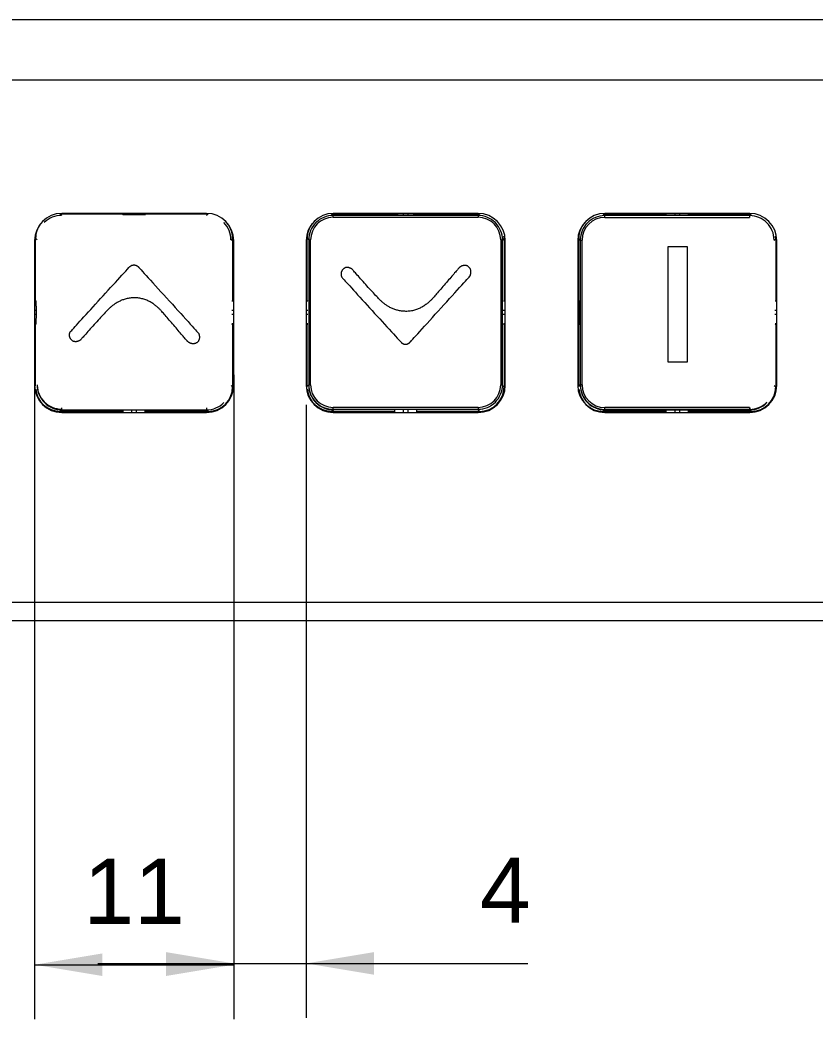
# Model space of a CAD drawing. Header units: millimetres. Extents: x -297 to 297, y -210 to 210.
# Drawn here: x -33.5 to 10.4, y -87.5 to -32.3 of the extents above; entities that cross this region are included whole.
import ezdxf

# ---------------------------------------------------------------- set-up
doc = ezdxf.new("R2010")
doc.units = ezdxf.units.MM
doc.layers.get('0').update_dxf_attribs({"lineweight": 20})
for name, color, linetype, lineweight in [('ASM0004_ASM_DXF_CONTINUOUS_LINE', 7, 'Continuous', 18), ('JCHT35K-ANJIDXF_CONTINUOUS_LINE', 7, 'Continuous', 18), ('LAYER_1', 7, 'Continuous', 18)]:
    doc.layers.add(name, color=color, linetype=linetype, lineweight=lineweight)
doc.styles.add('标准', font='')
doc.styles.get('标准').set_extended_font_data('arial')
doc.dimstyles.new('标准$0', dxfattribs={"dimscale": 1.5, "dimtxt": 2.4, "dimasz": 2.5, "dimexe": 2, "dimexo": 1, "dimgap": 1.5, "dimtad": 1, "dimdec": 1, "dimdsep": 46, "dimtxsty": '标准', "dimcen": 2.5, "dimdle": 5, "dimclre": 256, "dimclrt": 7, "dimadec": 0, "dimazin": 0, "dimtfac": 0.714286, "dimtdec": 1, "dimtmove": 0, "dimatfit": 3, "dimfxl": 0, "dimtolj": 1, "dimarcsym": 0})

# ---------------------------------------------------------------- blocks, each defined once
blk = doc.blocks.new('*X4')
at = {"linetype": 'Continuous'}
for points in [[(-32.705, -84.476), (-28.955, -83.851), (-28.955, -85.101)], [(-21.705, -84.476), (-25.455, -83.851), (-25.455, -85.101)]]:
    blk.add_hatch(color=0, dxfattribs=at).paths.add_polyline_path(points, flags=0)
for p, q in [((-32.705, -51.881), (-32.705, -87.476)), ((-21.705, -51.881), (-21.705, -87.476))]:
    blk.add_line(p, q, dxfattribs=at)
at = {"color": 0, "linetype": 'Continuous'}
blk.add_line((-32.705, -84.476), (-21.705, -84.476), dxfattribs=at)
at = {"color": 7, "insert": (-27.205, -80.42), "char_height": 3.6, "width": 8.24268, "attachment_point": 5, "style": '标准'}
blk.add_mtext('11', dxfattribs=at)
blk = doc.blocks.new('*X6')
at = {"linetype": 'Continuous'}
for points in [[(-21.705, -84.404), (-25.455, -83.779), (-25.455, -85.029)], [(-17.705, -84.404), (-13.955, -83.779), (-13.955, -85.029)]]:
    blk.add_hatch(color=0, dxfattribs=at).paths.add_polyline_path(points, flags=0)
for p, q in [((-21.705, -53.536), (-21.705, -87.404)), ((-17.705, -53.536), (-17.705, -87.404))]:
    blk.add_line(p, q, dxfattribs=at)
at = {"color": 0, "linetype": 'Continuous'}
blk.add_line((-29.205, -84.404), (-5.466, -84.404), dxfattribs=at)
at = {"color": 7, "insert": (-6.71, -80.354), "char_height": 3.6, "width": 7.2, "attachment_point": 5, "style": '标准'}
blk.add_mtext('4', dxfattribs=at)

msp = doc.modelspace()

# ---------------------------------------------------------------- linework, layer by layer
at = {"layer": 'ASM0004_ASM_DXF_CONTINUOUS_LINE', "color": 7, "linetype": 'Continuous'}
for p, q in [((73.795, -32.275), (-69.205, -32.275)), ((-65.405, -35.591), (69.995, -35.591)), ((-23.205, -42.965), (-31.205, -42.965)), ((-26.589, -43.057), (-26.589, -42.965)), ((-26.557, -42.965), (-26.557, -42.988)), ((-8.205, -42.965), (-16.205, -42.965)), ((-11.589, -43.057), (-11.589, -42.965)), ((-11.557, -42.965), (-11.557, -42.994)), ((6.795, -42.965), (-1.205, -42.965)), ((3.411, -43.057), (3.411, -42.965)), ((3.443, -42.965), (3.443, -43)), ((-32.705, -44.465), (-32.705, -52.465)), ((-21.77, -44.376), (-21.855, -44.461)), ((-21.77, -44.376), (-21.77, -47.776)), ((-21.705, -52.465), (-21.705, -44.465)), ((-17.705, -44.465), (-17.705, -52.465)), ((-6.77, -44.376), (-6.855, -44.461)), ((-6.77, -44.376), (-6.77, -47.781)), ((-6.705, -52.465), (-6.705, -44.465)), ((-2.705, -44.465), (-2.705, -52.465)), ((8.23, -44.376), (8.145, -44.461)), ((8.23, -44.376), (8.23, -47.787)), ((8.295, -52.465), (8.295, -44.465)), ((-32.705, -49.081), (-32.613, -49.081)), ((-32.648, -49.113), (-32.705, -49.113)), ((-21.801, -49.081), (-21.77, -49.113)), ((-21.801, -49.081), (-21.705, -49.081)), ((-21.77, -49.113), (-21.77, -52.551)), ((-21.705, -49.113), (-21.77, -49.113)), ((-17.705, -49.081), (-17.613, -49.081)), ((-17.648, -49.113), (-17.705, -49.113)), ((-6.801, -49.081), (-6.77, -49.113)), ((-6.801, -49.081), (-6.705, -49.081)), ((-6.705, -49.113), (-6.77, -49.113)), ((-6.77, -49.113), (-6.77, -52.551)), ((-2.705, -49.081), (-2.613, -49.081)), ((-2.648, -49.113), (-2.705, -49.113)), ((8.199, -49.081), (8.295, -49.081)), ((8.199, -49.081), (8.23, -49.113)), ((8.295, -49.113), (8.23, -49.113)), ((8.23, -49.113), (8.23, -52.551)), ((-21.855, -52.465), (-21.77, -52.55)), ((-6.855, -52.465), (-6.77, -52.55)), ((8.145, -52.465), (8.23, -52.55)), ((-31.209, -53.815), (-31.294, -53.9)), ((-27.861, -53.9), (-31.294, -53.9)), ((-31.209, -53.815), (-31.209, -53.715)), ((-31.209, -53.815), (-23.205, -53.815)), ((-31.205, -53.965), (-23.205, -53.965)), ((-26.557, -53.9), (-26.589, -53.869)), ((-26.589, -53.965), (-26.589, -53.869)), ((-26.557, -53.9), (-26.557, -53.965)), ((-23.12, -53.9), (-26.557, -53.9)), ((-23.205, -53.715), (-23.205, -53.815)), ((-23.12, -53.9), (-23.205, -53.815)), ((-16.209, -53.815), (-16.294, -53.9)), ((-12.861, -53.9), (-16.294, -53.9)), ((-16.209, -53.815), (-16.209, -53.715)), ((-16.205, -53.965), (-8.205, -53.965)), ((-11.557, -53.9), (-11.589, -53.869)), ((-11.589, -53.965), (-11.589, -53.869)), ((-8.12, -53.9), (-11.557, -53.9)), ((-11.557, -53.9), (-11.557, -53.965)), ((-8.12, -53.9), (-8.205, -53.815)), ((-1.209, -53.815), (-1.294, -53.9)), ((2.139, -53.9), (-1.294, -53.9)), ((-1.209, -53.815), (-1.209, -53.715)), ((-1.209, -53.815), (6.795, -53.815)), ((-1.205, -53.965), (6.795, -53.965)), ((3.443, -53.9), (3.411, -53.869)), ((3.411, -53.965), (3.411, -53.869)), ((6.88, -53.9), (3.443, -53.9)), ((3.443, -53.9), (3.443, -53.965)), ((6.795, -53.715), (6.795, -53.815)), ((6.88, -53.9), (6.795, -53.815)), ((66.795, -64.465), (-62.205, -64.465)), ((-62.205, -65.465), (66.795, -65.465))]:
    msp.add_line(p, q, dxfattribs=at)
for centre, radius, start, end in [((-31.205, -44.465), 1.5, 90, 180), ((-33.705, -40.465), 5.25, 331.2463, 331.5459), ((-23.205, -44.465), 1.5, 0, 90), ((-16.205, -44.465), 1.5, 90, 180), ((-8.205, -44.465), 1.5, 0, 90), ((-1.205, -44.465), 1.5, 90, 180), ((6.795, -44.465), 1.5, 0, 90), ((-33.705, -40.465), 5.25, 280.9878, 281.6269), ((-33.705, -56.465), 5.25, 78.3729, 79.0116), ((-31.205, -52.465), 1.5, 180, 270), ((-31.295, -52.551), 1.35, 184.869, 270.005), ((-31.209, -52.465), 1.35, 179.9988, 270.0012), ((-23.205, -52.465), 1.5, 270, 360), ((-16.205, -52.465), 1.5, 180, 270), ((-16.295, -52.551), 1.35, 185.2297, 270.0049), ((-16.209, -52.465), 1.35, 179.9988, 270.0012), ((-8.205, -52.465), 1.5, 270, 360), ((-1.205, -52.465), 1.5, 180, 270), ((-1.295, -52.551), 1.35, 185.5902, 270.0049), ((-1.209, -52.465), 1.35, 179.9988, 270.0012), ((6.795, -52.465), 1.5, 270, 360), ((-23.205, -52.465), 1.35, 269.9988, 314.9966), ((6.795, -52.465), 1.35, 269.9988, 314.9966), ((-33.705, -56.465), 5.25, 28.4504, 29.2692)]:
    msp.add_arc(centre, radius, start, end, dxfattribs=at)
for centre, major_axis, start_param, end_param in [((-23.12, -44.376), (0.955, 0.955), 5.497939, 5.610906), ((-8.12, -44.376), (0.955, 0.955), 5.497939, 5.61305), ((6.88, -44.376), (0.955, 0.955), 5.497939, 5.615194), ((-23.12, -52.55), (0.955, -0.955), 5.497916, 7.068431), ((-8.12, -52.55), (0.955, -0.955), 5.497916, 7.068431), ((6.88, -52.55), (0.955, -0.955), 5.497916, 7.068431)]:
    msp.add_ellipse(centre, major_axis=major_axis, ratio=0.999695, start_param=start_param, end_param=end_param, dxfattribs=at)
at = {"layer": 'JCHT35K-ANJIDXF_CONTINUOUS_LINE', "color": 7, "linetype": 'Continuous'}
for p, q in [((-31.298, -42.988), (-31.213, -43.074)), ((-31.298, -42.988), (-27.861, -42.988)), ((-27.861, -42.988), (-27.829, -43.02)), ((-27.829, -42.965), (-27.829, -43.02)), ((-27.329, -43.028), (-27.329, -42.965)), ((-27.329, -43.028), (-27.092, -43.028)), ((-27.092, -42.965), (-27.092, -43.028)), ((-26.592, -43.02), (-26.592, -42.965)), ((-26.561, -42.988), (-23.123, -42.988)), ((-23.209, -43.074), (-23.123, -42.988)), ((-16.298, -42.994), (-16.213, -43.079)), ((-16.298, -42.994), (-12.861, -42.994)), ((-12.861, -42.994), (-12.861, -42.965)), ((-12.861, -42.994), (-12.829, -43.025)), ((-12.829, -42.965), (-12.829, -43.025)), ((-12.329, -43.034), (-12.329, -42.965)), ((-12.329, -43.034), (-12.092, -43.034)), ((-12.092, -42.965), (-12.092, -43.034)), ((-11.592, -43.025), (-11.592, -42.965)), ((-11.592, -43.025), (-11.561, -42.994)), ((-11.561, -42.994), (-8.123, -42.994)), ((-8.209, -43.079), (-8.123, -42.994)), ((-1.298, -43), (2.139, -43)), ((-1.298, -43), (-1.213, -43.085)), ((2.139, -43), (2.139, -42.965)), ((2.139, -43), (2.171, -43.031)), ((2.171, -42.965), (2.171, -43.031)), ((2.671, -43.04), (2.671, -42.965)), ((2.671, -43.04), (2.908, -43.04)), ((2.908, -42.965), (2.908, -43.04)), ((3.408, -43.031), (3.408, -42.965)), ((3.408, -43.031), (3.439, -43)), ((3.439, -43), (6.877, -43)), ((6.791, -43.085), (6.877, -43)), ((-16.213, -43.179), (-16.213, -43.079)), ((-8.209, -43.079), (-16.213, -43.079)), ((-16.213, -43.179), (-8.209, -43.179)), ((-8.209, -43.079), (-8.209, -43.179)), ((6.791, -43.085), (-1.213, -43.085)), ((-1.213, -43.185), (-1.213, -43.085)), ((-1.213, -43.185), (6.791, -43.185)), ((6.791, -43.085), (6.791, -43.185)), ((-32.648, -47.776), (-32.648, -44.338)), ((-32.562, -44.424), (-32.648, -44.338)), ((-17.562, -44.429), (-17.648, -44.344)), ((-17.648, -47.781), (-17.648, -44.344)), ((-17.562, -44.429), (-17.562, -52.433)), ((-17.462, -52.433), (-17.463, -44.427)), ((-6.959, -44.429), (-6.859, -44.429)), ((-6.959, -44.429), (-6.959, -52.433)), ((-6.773, -44.344), (-6.859, -44.429)), ((-6.859, -52.433), (-6.859, -44.429)), ((-2.562, -44.435), (-2.648, -44.349)), ((-2.648, -47.787), (-2.648, -44.349)), ((-2.562, -44.435), (-2.562, -52.439)), ((-2.462, -52.439), (-2.463, -44.433)), ((-32.705, -47.776), (-32.648, -47.776)), ((-32.616, -47.807), (-32.705, -47.807)), ((-32.616, -47.807), (-32.648, -47.776)), ((-21.705, -47.807), (-21.805, -47.807)), ((-21.773, -47.776), (-21.705, -47.776)), ((-17.705, -47.781), (-17.648, -47.781)), ((-17.616, -47.813), (-17.705, -47.813)), ((-17.616, -47.813), (-17.648, -47.781)), ((-6.705, -47.813), (-6.805, -47.813)), ((-6.773, -47.781), (-6.705, -47.781)), ((-2.705, -47.787), (-2.648, -47.787)), ((-2.616, -47.818), (-2.705, -47.818)), ((-2.616, -47.818), (-2.648, -47.787)), ((8.295, -47.818), (8.195, -47.818)), ((8.227, -47.787), (8.295, -47.787)), ((-32.705, -48.307), (-32.608, -48.307)), ((-32.608, -48.544), (-32.705, -48.544)), ((-32.608, -48.544), (-32.608, -48.307)), ((-21.814, -48.307), (-21.705, -48.307)), ((-21.705, -48.544), (-21.814, -48.544)), ((-17.705, -48.313), (-17.608, -48.313)), ((-17.608, -48.55), (-17.705, -48.55)), ((-6.814, -48.313), (-6.705, -48.313)), ((-6.705, -48.55), (-6.814, -48.55)), ((-2.705, -48.318), (-2.608, -48.318)), ((-2.608, -48.555), (-2.705, -48.555)), ((-2.608, -48.555), (-2.608, -48.318)), ((8.186, -48.318), (8.295, -48.318)), ((8.295, -48.555), (8.186, -48.555)), ((-32.705, -49.044), (-32.616, -49.044)), ((-32.648, -49.076), (-32.616, -49.044)), ((-32.648, -52.513), (-32.648, -49.076)), ((-21.805, -49.044), (-21.705, -49.044)), ((-17.705, -49.05), (-17.616, -49.05)), ((-17.648, -52.519), (-17.648, -49.081)), ((-6.805, -49.05), (-6.705, -49.05)), ((-2.705, -49.055), (-2.616, -49.055)), ((-2.648, -52.524), (-2.648, -49.087)), ((8.195, -49.055), (8.295, -49.055)), ((-17.648, -52.519), (-17.562, -52.433)), ((-17.462, -52.433), (-17.562, -52.433)), ((-6.859, -52.433), (-6.959, -52.433)), ((-2.648, -52.524), (-2.562, -52.439)), ((-2.462, -52.439), (-2.562, -52.439)), ((-27.861, -53.965), (-27.861, -53.863)), ((-27.829, -53.831), (-27.829, -53.965)), ((-27.329, -53.965), (-27.329, -53.823)), ((-27.092, -53.823), (-27.092, -53.965)), ((-26.592, -53.965), (-26.592, -53.831)), ((-16.213, -53.783), (-16.213, -53.683)), ((-8.209, -53.683), (-16.213, -53.683)), ((-16.213, -53.783), (-8.209, -53.783)), ((-12.861, -53.965), (-12.861, -53.868)), ((-12.829, -53.837), (-12.829, -53.965)), ((-12.329, -53.965), (-12.329, -53.828)), ((-12.092, -53.828), (-12.092, -53.965)), ((-11.592, -53.965), (-11.592, -53.837)), ((-8.209, -53.683), (-8.209, -53.783)), ((-1.213, -53.788), (-1.298, -53.874)), ((6.791, -53.689), (-1.213, -53.689)), ((-1.213, -53.788), (-1.213, -53.689)), ((-1.213, -53.788), (6.791, -53.788)), ((2.139, -53.965), (2.139, -53.874)), ((2.171, -53.842), (2.171, -53.965)), ((2.671, -53.965), (2.671, -53.834)), ((2.908, -53.834), (2.908, -53.965)), ((3.408, -53.965), (3.408, -53.842)), ((6.791, -53.689), (6.791, -53.788))]:
    msp.add_line(p, q, dxfattribs=at)
for centre, radius, start, end in [((-31.213, -44.424), 1.35, 89.9987, 134.9992), ((-23.209, -44.424), 1.35, 359.9996, 44.9966), ((-16.213, -44.429), 1.35, 89.9987, 180.0012), ((-16.212, -44.429), 1.25, 90.0119, 179.9055), ((-8.209, -44.429), 1.35, 359.9996, 90.0012), ((-8.209, -44.429), 1.25, 0.0115, 89.984), ((-1.213, -44.435), 1.35, 89.9987, 180.0012), ((-1.212, -44.435), 1.25, 90.0119, 179.9055), ((6.791, -44.435), 1.35, 359.9996, 90.0012), ((-31.213, -52.427), 1.35, 179.9988, 270.0012), ((-16.213, -52.433), 1.35, 179.9988, 270.0012), ((-16.212, -52.433), 1.25, 180.0116, 269.9841), ((-8.209, -52.433), 1.35, 269.9988, 0.0006), ((-8.209, -52.433), 1.25, 270.0115, 359.984), ((-1.213, -52.439), 1.35, 179.9988, 270.0012), ((-1.212, -52.438), 1.25, 180.0116, 269.9841), ((6.791, -52.439), 1.35, 269.9988, 314.9966)]:
    msp.add_arc(centre, radius, start, end, dxfattribs=at)
for centre, major_axis, start_param, end_param in [((-31.298, -44.338), (-0.955, 0.955), 0.173671, 0.78527), ((-23.124, -44.338), (0.955, 0.955), 5.497939, 6.282231), ((-16.298, -44.344), (0.955, -0.955), 3.276306, 3.926863), ((-1.298, -44.35), (-0.955, 0.955), 6.245124, 7.068455)]:
    msp.add_ellipse(centre, major_axis=major_axis, ratio=0.999695, start_param=start_param, end_param=end_param, dxfattribs=at)
for points, knots in [([(-27.829, -43.02), (-27.829, -43.02), (-27.828, -43.02), (-27.826, -43.021), (-27.822, -43.021), (-27.815, -43.022), (-27.804, -43.022), (-27.787, -43.023), (-27.766, -43.024), (-27.741, -43.025), (-27.711, -43.025), (-27.666, -43.026), (-27.601, -43.027), (-27.516, -43.028), (-27.424, -43.028), (-27.361, -43.028), (-27.329, -43.028)], [0, 0, 0, 0, 2.913506, 8.833315, 17.816991, 29.860804, 63.061227, 108.167506, 164.722927, 232.23815, 310.069149, 397.472204, 597.690353, 825.28859, 1071.948232, 1328.04212, 1328.04212, 1328.04212, 1328.04212]), ([(-27.092, -43.028), (-27.06, -43.028), (-26.997, -43.028), (-26.905, -43.028), (-26.821, -43.027), (-26.756, -43.026), (-26.71, -43.025), (-26.681, -43.025), (-26.655, -43.024), (-26.634, -43.023), (-26.617, -43.022), (-26.606, -43.022), (-26.599, -43.021), (-26.596, -43.021), (-26.594, -43.02), (-26.593, -43.02), (-26.592, -43.02)], [0, 0, 0, 0, 255.777069, 502.131394, 729.447785, 929.417902, 1016.712656, 1094.4472, 1161.87874, 1218.364053, 1263.414407, 1296.573657, 1308.60253, 1317.575059, 1323.487518, 1326.397402, 1326.397402, 1326.397402, 1326.397402]), ([(-12.829, -43.025), (-12.829, -43.026), (-12.828, -43.026), (-12.826, -43.026), (-12.822, -43.027), (-12.815, -43.027), (-12.804, -43.028), (-12.787, -43.029), (-12.766, -43.03), (-12.741, -43.03), (-12.711, -43.031), (-12.666, -43.032), (-12.601, -43.033), (-12.516, -43.033), (-12.424, -43.034), (-12.361, -43.034), (-12.329, -43.034)], [0, 0, 0, 0, 2.952341, 8.951056, 18.054477, 30.258825, 63.901783, 109.609292, 166.918553, 235.333699, 314.202123, 402.770191, 605.657088, 836.289028, 1086.236447, 1345.743861, 1345.743861, 1345.743861, 1345.743861]), ([(-12.092, -43.034), (-12.06, -43.034), (-11.997, -43.034), (-11.905, -43.033), (-11.821, -43.033), (-11.756, -43.032), (-11.71, -43.031), (-11.681, -43.03), (-11.655, -43.03), (-11.634, -43.029), (-11.617, -43.028), (-11.606, -43.027), (-11.599, -43.027), (-11.596, -43.026), (-11.594, -43.026), (-11.593, -43.026), (-11.592, -43.025)], [0, 0, 0, 0, 261.628281, 513.61826, 746.13479, 950.679467, 1039.971194, 1119.484011, 1188.45813, 1246.235613, 1292.316548, 1326.234357, 1338.538404, 1347.716191, 1353.763904, 1356.740355, 1356.740355, 1356.740355, 1356.740355]), ([(2.171, -43.031), (2.171, -43.031), (2.172, -43.032), (2.174, -43.032), (2.178, -43.032), (2.185, -43.033), (2.196, -43.034), (2.213, -43.034), (2.234, -43.035), (2.259, -43.036), (2.289, -43.037), (2.334, -43.037), (2.399, -43.038), (2.484, -43.039), (2.576, -43.04), (2.639, -43.04), (2.671, -43.04)], [0, 0, 0, 0, 3.413599, 10.349519, 20.875208, 34.986295, 73.885442, 126.734038, 192.996979, 272.100927, 363.291315, 465.696766, 700.281582, 966.946174, 1255.943987, 1555.995397, 1555.995397, 1555.995397, 1555.995397]), ([(2.908, -43.04), (2.94, -43.04), (3.003, -43.04), (3.095, -43.039), (3.179, -43.038), (3.244, -43.037), (3.29, -43.037), (3.319, -43.036), (3.345, -43.035), (3.366, -43.034), (3.383, -43.034), (3.394, -43.033), (3.401, -43.032), (3.404, -43.032), (3.406, -43.032), (3.407, -43.031), (3.408, -43.031)], [0, 0, 0, 0, 303.805116, 596.418148, 866.418437, 1103.937558, 1207.623915, 1299.954914, 1380.048281, 1447.140015, 1500.649612, 1540.035277, 1554.322848, 1564.980176, 1572.002835, 1575.459117, 1575.459117, 1575.459117, 1575.459117]), ([(-17.562, -44.429), (-17.562, -44.429), (-17.561, -44.429), (-17.56, -44.429), (-17.557, -44.429), (-17.552, -44.429), (-17.544, -44.429), (-17.532, -44.428), (-17.517, -44.428), (-17.493, -44.428), (-17.475, -44.428), (-17.462, -44.428)], [0, 0, 0, 0, 5.738679, 19.672789, 41.666563, 71.556593, 153.959334, 263.547037, 396.353576, 547.507168, 881.213218, 881.213218, 881.213218, 881.213218]), ([(-2.562, -44.435), (-2.562, -44.435), (-2.561, -44.435), (-2.56, -44.435), (-2.557, -44.435), (-2.552, -44.434), (-2.544, -44.434), (-2.532, -44.434), (-2.517, -44.434), (-2.493, -44.433), (-2.475, -44.433), (-2.462, -44.433)], [0, 0, 0, 0, 6.396409, 21.927556, 46.442112, 79.757942, 171.605147, 293.753077, 441.781034, 610.258864, 982.212121, 982.212121, 982.212121, 982.212121]), ([(-32.608, -48.307), (-32.608, -48.275), (-32.608, -48.212), (-32.608, -48.12), (-32.609, -48.035), (-32.61, -47.971), (-32.611, -47.925), (-32.612, -47.896), (-32.612, -47.87), (-32.613, -47.849), (-32.614, -47.832), (-32.614, -47.821), (-32.615, -47.814), (-32.615, -47.811), (-32.616, -47.809), (-32.616, -47.807), (-32.616, -47.807)], [0, 0, 0, 0, 288.389816, 566.155445, 822.455717, 1047.922939, 1146.348173, 1233.994228, 1310.023598, 1373.711047, 1424.505527, 1461.892734, 1475.455343, 1485.57191, 1492.238234, 1495.519142, 1495.519142, 1495.519142, 1495.519142]), ([(-2.608, -48.318), (-2.608, -48.286), (-2.608, -48.223), (-2.608, -48.131), (-2.609, -48.047), (-2.61, -47.982), (-2.611, -47.936), (-2.612, -47.907), (-2.612, -47.882), (-2.613, -47.86), (-2.614, -47.843), (-2.614, -47.832), (-2.615, -47.825), (-2.615, -47.822), (-2.616, -47.82), (-2.616, -47.819), (-2.616, -47.818)], [0, 0, 0, 0, 317.313631, 622.937529, 904.943222, 1153.02349, 1261.3202, 1357.756642, 1441.411314, 1511.486242, 1567.375112, 1608.512037, 1623.434897, 1634.566097, 1641.901014, 1645.510978, 1645.510978, 1645.510978, 1645.510978]), ([(-32.616, -49.044), (-32.616, -49.044), (-32.616, -49.043), (-32.615, -49.04), (-32.615, -49.037), (-32.614, -49.03), (-32.614, -49.019), (-32.613, -49.002), (-32.612, -48.981), (-32.612, -48.955), (-32.611, -48.926), (-32.61, -48.88), (-32.609, -48.816), (-32.608, -48.731), (-32.608, -48.639), (-32.608, -48.576), (-32.608, -48.544)], [0, 0, 0, 0, 3.331003, 10.099096, 20.370094, 34.139733, 72.09763, 123.667439, 188.327004, 265.516868, 354.500723, 454.428281, 683.336929, 943.54923, 1225.554511, 1518.346127, 1518.346127, 1518.346127, 1518.346127]), ([(-2.616, -49.055), (-2.616, -49.055), (-2.616, -49.054), (-2.615, -49.052), (-2.615, -49.048), (-2.614, -49.042), (-2.614, -49.03), (-2.613, -49.013), (-2.612, -48.992), (-2.612, -48.967), (-2.611, -48.937), (-2.61, -48.892), (-2.609, -48.827), (-2.608, -48.742), (-2.608, -48.651), (-2.608, -48.587), (-2.608, -48.555)], [0, 0, 0, 0, 3.688477, 11.182903, 22.556157, 37.803515, 79.834948, 136.939086, 208.537737, 294.011403, 392.544759, 503.196267, 756.670758, 1044.808323, 1357.077631, 1681.290832, 1681.290832, 1681.290832, 1681.290832])]:
    msp.add_open_spline(points, degree=3, knots=knots, dxfattribs=at)
at = {"layer": 'LAYER_1', "color": 7}
for points in [[(3.335, -51.178), (3.332, -51.178), (3.322, -51.178), (3.306, -51.178), (3.284, -51.178), (3.258, -51.178), (3.226, -51.178), (3.191, -51.178), (3.151, -51.178), (3.109, -51.178), (3.064, -51.178), (3.016, -51.178), (2.966, -51.178), (2.915, -51.178), (2.864, -51.178), (2.811, -51.178), (2.759, -51.178), (2.707, -51.178), (2.656, -51.178), (2.607, -51.178), (2.559, -51.178), (2.514, -51.178), (2.471, -51.178), (2.432, -51.178), (2.396, -51.178), (2.365, -51.178), (2.338, -51.178), (2.317, -51.178), (2.301, -51.178), (2.291, -51.178), (2.287, -51.178), (2.287, -51.157), (2.287, -51.096), (2.287, -50.999), (2.287, -50.868), (2.287, -50.705), (2.287, -50.514), (2.287, -50.298), (2.287, -50.059), (2.287, -49.8), (2.287, -49.524), (2.287, -49.234), (2.287, -48.933), (2.287, -48.623), (2.287, -48.307), (2.287, -47.989), (2.287, -47.67), (2.287, -47.355), (2.287, -47.045), (2.287, -46.743), (2.287, -46.453), (2.287, -46.177), (2.287, -45.918), (2.287, -45.679), (2.287, -45.463), (2.287, -45.272), (2.287, -45.109), (2.287, -44.978), (2.287, -44.881), (2.287, -44.82), (2.287, -44.8), (2.291, -44.8), (2.301, -44.8), (2.317, -44.8), (2.338, -44.8), (2.365, -44.8), (2.396, -44.8), (2.432, -44.8), (2.471, -44.8), (2.514, -44.8), (2.559, -44.8), (2.607, -44.8), (2.656, -44.8), (2.707, -44.8), (2.759, -44.8), (2.811, -44.8), (2.864, -44.8), (2.915, -44.8), (2.966, -44.8), (3.016, -44.8), (3.064, -44.8), (3.109, -44.8), (3.151, -44.8), (3.191, -44.8), (3.226, -44.8), (3.258, -44.8), (3.284, -44.8), (3.306, -44.8), (3.322, -44.8), (3.332, -44.8), (3.335, -44.8), (3.335, -44.82), (3.335, -44.881), (3.335, -44.978), (3.335, -45.109), (3.335, -45.272), (3.335, -45.463), (3.335, -45.679), (3.335, -45.918), (3.335, -46.177), (3.335, -46.453), (3.335, -46.743), (3.335, -47.045), (3.335, -47.355), (3.335, -47.67), (3.335, -47.989), (3.335, -48.307), (3.335, -48.623), (3.335, -48.933), (3.335, -49.234), (3.335, -49.524), (3.335, -49.8), (3.335, -50.059), (3.335, -50.298), (3.335, -50.514), (3.335, -50.705), (3.335, -50.868), (3.335, -50.999), (3.335, -51.096), (3.335, -51.157)], [(-26.965, -45.925), (-26.956, -45.936), (-26.927, -45.968), (-26.88, -46.019), (-26.817, -46.088), (-26.739, -46.174), (-26.647, -46.276), (-26.543, -46.391), (-26.427, -46.518), (-26.302, -46.657), (-26.167, -46.804), (-26.026, -46.96), (-25.878, -47.123), (-25.726, -47.291), (-25.57, -47.462), (-25.413, -47.636), (-25.254, -47.811), (-25.095, -47.986), (-24.939, -48.158), (-24.785, -48.327), (-24.636, -48.492), (-24.492, -48.65), (-24.356, -48.801), (-24.227, -48.943), (-24.108, -49.074), (-24, -49.193), (-23.904, -49.299), (-23.821, -49.39), (-23.753, -49.465), (-23.7, -49.523), (-23.665, -49.562), (-23.649, -49.58), (-23.648, -49.581), (-23.647, -49.583), (-23.645, -49.587), (-23.643, -49.593), (-23.64, -49.6), (-23.636, -49.609), (-23.633, -49.619), (-23.629, -49.631), (-23.625, -49.644), (-23.621, -49.658), (-23.616, -49.673), (-23.613, -49.689), (-23.609, -49.706), (-23.606, -49.724), (-23.603, -49.743), (-23.601, -49.762), (-23.6, -49.782), (-23.599, -49.802), (-23.599, -49.823), (-23.601, -49.844), (-23.603, -49.865), (-23.606, -49.887), (-23.611, -49.908), (-23.618, -49.93), (-23.625, -49.951), (-23.635, -49.973), (-23.646, -49.994), (-23.659, -50.014), (-23.674, -50.034), (-23.69, -50.054), (-23.709, -50.073), (-23.73, -50.091), (-23.752, -50.107), (-23.774, -50.121), (-23.796, -50.133), (-23.819, -50.143), (-23.841, -50.151), (-23.863, -50.157), (-23.886, -50.162), (-23.908, -50.165), (-23.93, -50.166), (-23.952, -50.166), (-23.974, -50.165), (-23.995, -50.162), (-24.016, -50.159), (-24.037, -50.154), (-24.057, -50.149), (-24.077, -50.142), (-24.096, -50.135), (-24.114, -50.127), (-24.132, -50.119), (-24.149, -50.11), (-24.166, -50.101), (-24.181, -50.091), (-24.196, -50.082), (-24.21, -50.072), (-24.223, -50.063), (-24.235, -50.053), (-24.245, -50.044), (-24.255, -50.035), (-24.264, -50.027), (-24.271, -50.019), (-24.277, -50.012), (-24.286, -50.001), (-24.3, -49.983), (-24.321, -49.958), (-24.348, -49.927), (-24.379, -49.889), (-24.416, -49.847), (-24.456, -49.799), (-24.501, -49.747), (-24.549, -49.69), (-24.601, -49.63), (-24.655, -49.567), (-24.712, -49.5), (-24.771, -49.432), (-24.831, -49.362), (-24.893, -49.29), (-24.956, -49.217), (-25.019, -49.144), (-25.082, -49.07), (-25.145, -48.997), (-25.208, -48.925), (-25.269, -48.855), (-25.329, -48.786), (-25.387, -48.719), (-25.443, -48.654), (-25.496, -48.593), (-25.546, -48.536), (-25.593, -48.482), (-25.636, -48.433), (-25.675, -48.389), (-25.709, -48.35), (-25.739, -48.317), (-25.764, -48.289), (-25.791, -48.261), (-25.82, -48.232), (-25.849, -48.202), (-25.881, -48.173), (-25.913, -48.143), (-25.947, -48.113), (-25.983, -48.084), (-26.02, -48.054), (-26.058, -48.025), (-26.098, -47.996), (-26.138, -47.967), (-26.181, -47.939), (-26.224, -47.911), (-26.268, -47.884), (-26.314, -47.858), (-26.361, -47.833), (-26.409, -47.809), (-26.459, -47.786), (-26.509, -47.764), (-26.561, -47.743), (-26.613, -47.724), (-26.667, -47.706), (-26.722, -47.69), (-26.778, -47.675), (-26.835, -47.662), (-26.892, -47.651), (-26.951, -47.642), (-27.011, -47.635), (-27.071, -47.63), (-27.133, -47.627), (-27.195, -47.627), (-27.256, -47.628), (-27.316, -47.631), (-27.375, -47.636), (-27.433, -47.643), (-27.489, -47.651), (-27.544, -47.661), (-27.598, -47.672), (-27.651, -47.685), (-27.702, -47.699), (-27.753, -47.714), (-27.802, -47.73), (-27.85, -47.747), (-27.896, -47.765), (-27.942, -47.784), (-27.986, -47.804), (-28.029, -47.825), (-28.071, -47.846), (-28.112, -47.868), (-28.152, -47.891), (-28.191, -47.914), (-28.228, -47.937), (-28.265, -47.961), (-28.3, -47.985), (-28.335, -48.01), (-28.368, -48.034), (-28.4, -48.059), (-28.431, -48.083), (-28.461, -48.107), (-28.49, -48.132), (-28.518, -48.156), (-28.545, -48.179), (-28.574, -48.207), (-28.61, -48.241), (-28.651, -48.283), (-28.698, -48.331), (-28.749, -48.384), (-28.804, -48.443), (-28.863, -48.506), (-28.926, -48.573), (-28.991, -48.644), (-29.059, -48.718), (-29.128, -48.794), (-29.199, -48.871), (-29.27, -48.95), (-29.342, -49.03), (-29.415, -49.11), (-29.486, -49.19), (-29.557, -49.269), (-29.626, -49.346), (-29.693, -49.421), (-29.757, -49.494), (-29.819, -49.563), (-29.878, -49.629), (-29.932, -49.69), (-29.982, -49.747), (-30.028, -49.798), (-30.068, -49.844), (-30.102, -49.883), (-30.131, -49.914), (-30.152, -49.939), (-30.166, -49.955), (-30.173, -49.963), (-30.174, -49.964), (-30.176, -49.965), (-30.179, -49.967), (-30.184, -49.97), (-30.19, -49.974), (-30.198, -49.979), (-30.207, -49.984), (-30.217, -49.989), (-30.228, -49.995), (-30.241, -50.001), (-30.254, -50.007), (-30.268, -50.014), (-30.283, -50.02), (-30.299, -50.025), (-30.316, -50.031), (-30.333, -50.036), (-30.351, -50.041), (-30.37, -50.045), (-30.389, -50.048), (-30.408, -50.05), (-30.428, -50.052), (-30.447, -50.052), (-30.468, -50.051), (-30.488, -50.049), (-30.508, -50.045), (-30.528, -50.04), (-30.548, -50.033), (-30.569, -50.025), (-30.588, -50.015), (-30.608, -50.003), (-30.627, -49.988), (-30.646, -49.972), (-30.663, -49.955), (-30.679, -49.938), (-30.694, -49.92), (-30.707, -49.902), (-30.719, -49.885), (-30.73, -49.867), (-30.739, -49.849), (-30.748, -49.831), (-30.755, -49.813), (-30.761, -49.795), (-30.766, -49.777), (-30.77, -49.759), (-30.773, -49.742), (-30.776, -49.725), (-30.777, -49.708), (-30.778, -49.691), (-30.778, -49.675), (-30.777, -49.659), (-30.776, -49.644), (-30.774, -49.629), (-30.772, -49.614), (-30.769, -49.601), (-30.766, -49.587), (-30.762, -49.575), (-30.758, -49.563), (-30.754, -49.552), (-30.75, -49.541), (-30.745, -49.532), (-30.74, -49.523), (-30.735, -49.515), (-30.73, -49.508), (-30.719, -49.495), (-30.694, -49.467), (-30.656, -49.424), (-30.606, -49.369), (-30.544, -49.301), (-30.472, -49.221), (-30.39, -49.13), (-30.298, -49.03), (-30.199, -48.92), (-30.092, -48.802), (-29.978, -48.677), (-29.858, -48.546), (-29.733, -48.409), (-29.604, -48.267), (-29.471, -48.121), (-29.335, -47.972), (-29.197, -47.821), (-29.058, -47.668), (-28.918, -47.515), (-28.779, -47.363), (-28.641, -47.211), (-28.505, -47.062), (-28.371, -46.916), (-28.241, -46.773), (-28.115, -46.635), (-27.994, -46.503), (-27.878, -46.376), (-27.77, -46.257), (-27.668, -46.147), (-27.575, -46.045), (-27.491, -45.952), (-27.461, -45.919), (-27.454, -45.912), (-27.447, -45.905), (-27.44, -45.899), (-27.433, -45.893), (-27.426, -45.887), (-27.419, -45.881), (-27.412, -45.875), (-27.405, -45.87), (-27.397, -45.865), (-27.39, -45.86), (-27.382, -45.855), (-27.374, -45.851), (-27.367, -45.847), (-27.359, -45.843), (-27.351, -45.839), (-27.343, -45.836), (-27.335, -45.832), (-27.326, -45.829), (-27.318, -45.826), (-27.31, -45.824), (-27.301, -45.822), (-27.293, -45.819), (-27.284, -45.818), (-27.275, -45.816), (-27.267, -45.814), (-27.258, -45.813), (-27.249, -45.812), (-27.24, -45.812), (-27.23, -45.811), (-27.221, -45.811), (-27.212, -45.811), (-27.203, -45.811), (-27.194, -45.811), (-27.184, -45.812), (-27.175, -45.813), (-27.167, -45.814), (-27.158, -45.816), (-27.149, -45.817), (-27.14, -45.819), (-27.132, -45.821), (-27.123, -45.823), (-27.115, -45.826), (-27.107, -45.829), (-27.098, -45.832), (-27.09, -45.835), (-27.082, -45.838), (-27.074, -45.842), (-27.066, -45.846), (-27.059, -45.85), (-27.051, -45.855), (-27.043, -45.859), (-27.036, -45.864), (-27.028, -45.869), (-27.021, -45.874), (-27.014, -45.88), (-27.007, -45.886), (-26.999, -45.892), (-26.992, -45.898), (-26.986, -45.904), (-26.979, -45.911), (-26.972, -45.918)], [(-11.968, -50.076), (-11.958, -50.065), (-11.929, -50.033), (-11.882, -49.982), (-11.819, -49.912), (-11.741, -49.826), (-11.649, -49.725), (-11.545, -49.61), (-11.429, -49.482), (-11.304, -49.344), (-11.17, -49.196), (-11.028, -49.04), (-10.881, -48.878), (-10.728, -48.71), (-10.573, -48.538), (-10.415, -48.364), (-10.256, -48.189), (-10.098, -48.015), (-9.941, -47.842), (-9.787, -47.673), (-9.638, -47.509), (-9.495, -47.35), (-9.358, -47.2), (-9.229, -47.058), (-9.11, -46.927), (-9.002, -46.808), (-8.906, -46.702), (-8.823, -46.61), (-8.755, -46.535), (-8.703, -46.478), (-8.668, -46.439), (-8.651, -46.421), (-8.65, -46.419), (-8.649, -46.417), (-8.647, -46.413), (-8.645, -46.408), (-8.642, -46.4), (-8.639, -46.392), (-8.635, -46.381), (-8.631, -46.37), (-8.627, -46.357), (-8.623, -46.343), (-8.619, -46.328), (-8.615, -46.312), (-8.611, -46.294), (-8.608, -46.277), (-8.605, -46.258), (-8.603, -46.239), (-8.602, -46.219), (-8.601, -46.198), (-8.601, -46.178), (-8.603, -46.157), (-8.605, -46.135), (-8.609, -46.114), (-8.613, -46.092), (-8.62, -46.071), (-8.628, -46.049), (-8.637, -46.028), (-8.648, -46.007), (-8.661, -45.986), (-8.676, -45.966), (-8.693, -45.947), (-8.712, -45.928), (-8.733, -45.91), (-8.754, -45.893), (-8.776, -45.879), (-8.799, -45.868), (-8.821, -45.858), (-8.843, -45.85), (-8.866, -45.843), (-8.888, -45.839), (-8.91, -45.836), (-8.932, -45.834), (-8.954, -45.834), (-8.976, -45.836), (-8.997, -45.838), (-9.018, -45.842), (-9.039, -45.847), (-9.059, -45.852), (-9.079, -45.859), (-9.098, -45.866), (-9.116, -45.874), (-9.134, -45.882), (-9.152, -45.891), (-9.168, -45.9), (-9.184, -45.909), (-9.198, -45.919), (-9.212, -45.928), (-9.225, -45.938), (-9.237, -45.947), (-9.248, -45.957), (-9.257, -45.965), (-9.266, -45.974), (-9.273, -45.982), (-9.279, -45.989), (-9.288, -46), (-9.303, -46.018), (-9.324, -46.043), (-9.35, -46.074), (-9.382, -46.111), (-9.418, -46.154), (-9.459, -46.202), (-9.503, -46.254), (-9.552, -46.311), (-9.603, -46.371), (-9.658, -46.434), (-9.714, -46.5), (-9.773, -46.569), (-9.834, -46.639), (-9.895, -46.711), (-9.958, -46.784), (-10.021, -46.857), (-10.085, -46.93), (-10.148, -47.003), (-10.21, -47.075), (-10.271, -47.146), (-10.331, -47.215), (-10.389, -47.282), (-10.445, -47.346), (-10.498, -47.407), (-10.548, -47.465), (-10.595, -47.518), (-10.638, -47.567), (-10.677, -47.612), (-10.711, -47.65), (-10.741, -47.683), (-10.767, -47.712), (-10.793, -47.74), (-10.822, -47.769), (-10.852, -47.798), (-10.883, -47.828), (-10.916, -47.857), (-10.95, -47.887), (-10.985, -47.917), (-11.022, -47.946), (-11.06, -47.976), (-11.1, -48.005), (-11.141, -48.034), (-11.183, -48.062), (-11.226, -48.089), (-11.271, -48.116), (-11.316, -48.142), (-11.364, -48.168), (-11.412, -48.192), (-11.461, -48.215), (-11.511, -48.237), (-11.563, -48.258), (-11.616, -48.277), (-11.669, -48.295), (-11.724, -48.311), (-11.78, -48.326), (-11.837, -48.339), (-11.894, -48.35), (-11.953, -48.359), (-12.013, -48.366), (-12.073, -48.371), (-12.135, -48.374), (-12.197, -48.374), (-12.258, -48.372), (-12.318, -48.369), (-12.377, -48.364), (-12.435, -48.357), (-12.491, -48.349), (-12.546, -48.34), (-12.6, -48.328), (-12.653, -48.316), (-12.704, -48.302), (-12.755, -48.287), (-12.804, -48.271), (-12.852, -48.254), (-12.898, -48.236), (-12.944, -48.217), (-12.988, -48.197), (-13.032, -48.176), (-13.074, -48.155), (-13.115, -48.132), (-13.154, -48.11), (-13.193, -48.087), (-13.231, -48.063), (-13.267, -48.039), (-13.302, -48.015), (-13.337, -47.991), (-13.37, -47.967), (-13.402, -47.942), (-13.433, -47.918), (-13.463, -47.893), (-13.492, -47.869), (-13.52, -47.845), (-13.547, -47.821), (-13.576, -47.794), (-13.612, -47.759), (-13.653, -47.718), (-13.7, -47.67), (-13.751, -47.616), (-13.806, -47.558), (-13.866, -47.495), (-13.928, -47.427), (-13.993, -47.357), (-14.061, -47.283), (-14.13, -47.207), (-14.201, -47.129), (-14.273, -47.05), (-14.345, -46.97), (-14.417, -46.89), (-14.488, -46.811), (-14.559, -46.732), (-14.628, -46.655), (-14.695, -46.58), (-14.76, -46.507), (-14.821, -46.438), (-14.88, -46.372), (-14.934, -46.31), (-14.985, -46.254), (-15.03, -46.202), (-15.07, -46.157), (-15.105, -46.118), (-15.133, -46.086), (-15.154, -46.062), (-15.169, -46.045), (-15.175, -46.038), (-15.176, -46.037), (-15.178, -46.036), (-15.182, -46.034), (-15.186, -46.03), (-15.193, -46.027), (-15.2, -46.022), (-15.209, -46.017), (-15.219, -46.011), (-15.231, -46.006), (-15.243, -45.999), (-15.256, -45.993), (-15.27, -45.987), (-15.286, -45.981), (-15.302, -45.975), (-15.318, -45.97), (-15.336, -45.964), (-15.353, -45.96), (-15.372, -45.956), (-15.391, -45.953), (-15.41, -45.95), (-15.43, -45.949), (-15.45, -45.949), (-15.47, -45.95), (-15.49, -45.952), (-15.51, -45.955), (-15.53, -45.96), (-15.551, -45.967), (-15.571, -45.976), (-15.591, -45.986), (-15.61, -45.998), (-15.629, -46.012), (-15.648, -46.029), (-15.666, -46.046), (-15.682, -46.063), (-15.696, -46.08), (-15.71, -46.098), (-15.721, -46.116), (-15.732, -46.134), (-15.742, -46.152), (-15.75, -46.17), (-15.757, -46.188), (-15.763, -46.206), (-15.768, -46.224), (-15.772, -46.241), (-15.776, -46.259), (-15.778, -46.276), (-15.779, -46.293), (-15.78, -46.309), (-15.78, -46.326), (-15.78, -46.341), (-15.778, -46.357), (-15.777, -46.372), (-15.774, -46.386), (-15.771, -46.4), (-15.768, -46.413), (-15.764, -46.426), (-15.76, -46.438), (-15.756, -46.449), (-15.752, -46.459), (-15.747, -46.469), (-15.742, -46.478), (-15.738, -46.486), (-15.733, -46.492), (-15.721, -46.506), (-15.696, -46.534), (-15.658, -46.576), (-15.608, -46.632), (-15.546, -46.7), (-15.474, -46.78), (-15.392, -46.87), (-15.301, -46.971), (-15.201, -47.08), (-15.094, -47.198), (-14.98, -47.323), (-14.86, -47.455), (-14.735, -47.592), (-14.606, -47.734), (-14.473, -47.88), (-14.337, -48.029), (-14.199, -48.18), (-14.06, -48.332), (-13.921, -48.485), (-13.781, -48.638), (-13.643, -48.789), (-13.507, -48.939), (-13.373, -49.085), (-13.243, -49.228), (-13.117, -49.366), (-12.996, -49.498), (-12.881, -49.624), (-12.772, -49.743), (-12.671, -49.854), (-12.577, -49.956), (-12.493, -50.048), (-12.463, -50.081), (-12.456, -50.088), (-12.449, -50.095), (-12.442, -50.102), (-12.436, -50.108), (-12.428, -50.114), (-12.421, -50.12), (-12.414, -50.125), (-12.407, -50.131), (-12.399, -50.136), (-12.392, -50.141), (-12.384, -50.145), (-12.377, -50.15), (-12.369, -50.154), (-12.361, -50.158), (-12.353, -50.162), (-12.345, -50.165), (-12.337, -50.168), (-12.329, -50.171), (-12.32, -50.174), (-12.312, -50.177), (-12.303, -50.179), (-12.295, -50.181), (-12.286, -50.183), (-12.278, -50.185), (-12.269, -50.186), (-12.26, -50.187), (-12.251, -50.188), (-12.242, -50.189), (-12.233, -50.19), (-12.223, -50.19), (-12.214, -50.19), (-12.205, -50.19), (-12.196, -50.189), (-12.187, -50.188), (-12.178, -50.188), (-12.169, -50.186), (-12.16, -50.185), (-12.151, -50.183), (-12.143, -50.182), (-12.134, -50.18), (-12.125, -50.177), (-12.117, -50.175), (-12.109, -50.172), (-12.101, -50.169), (-12.092, -50.166), (-12.084, -50.162), (-12.076, -50.159), (-12.069, -50.155), (-12.061, -50.15), (-12.053, -50.146), (-12.045, -50.142), (-12.038, -50.137), (-12.03, -50.132), (-12.023, -50.126), (-12.016, -50.121), (-12.009, -50.115), (-12.002, -50.109), (-11.995, -50.103), (-11.988, -50.096), (-11.981, -50.09), (-11.974, -50.083)]]:
    msp.add_lwpolyline(points, close=True, dxfattribs=at)

# ---------------------------------------------------------------- dimensions: what is measured, and where the dimension line sits
for base, p1, p2, picture, middle in [((-21.705, -84.476), (-32.705, -50.381), (-21.705, -50.381), '*X4', (-27.205, -80.42)), ((-17.705, -84.404), (-21.705, -52.036), (-17.705, -52.036), '*X6', (-6.71, -80.354))]:
    dim = msp.add_linear_dim(base=base, p1=p1, p2=p2, dimstyle='标准$0', override={"dimsah": 1, "dimtzin": 0, "dimarcsym": 1})
    dim.commit()
    dim.dimension.update_dxf_attribs({"geometry": picture, "text_midpoint": middle})

doc.saveas('drawing.dxf')
